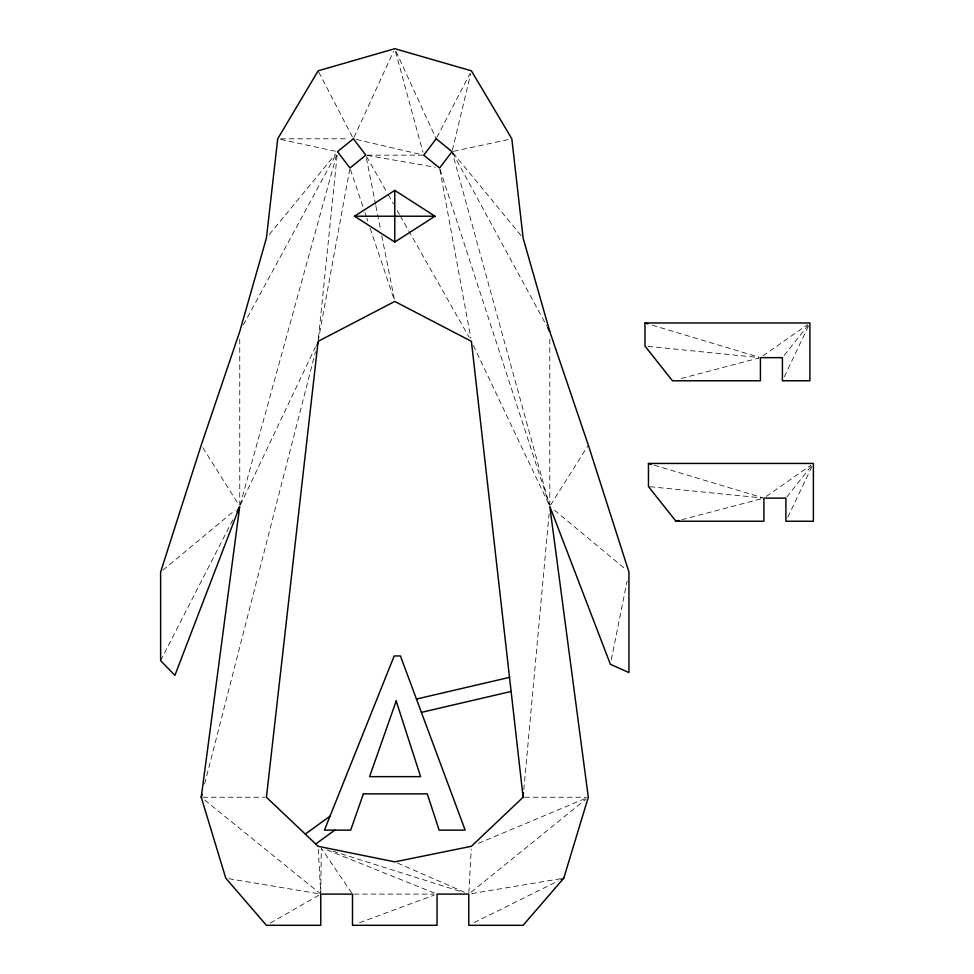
<?xml version="1.0" encoding="UTF-8"?>
<svg xmlns="http://www.w3.org/2000/svg" width="974" height="974" viewBox="0 0 974 974"><rect width="100%" height="100%" fill="white"/><g stroke="black" fill="none" stroke-linecap="round" stroke-linejoin="round"><path stroke-width="0.73" stroke-dasharray="4.87 3.65" d="M320.787 892.61L321.298 848.257L351.638 892.854M468.859 892.598L471.246 849.279M523.805 789.671L549.092 513.895M318.449 338.307L337.199 154.659M318.133 341.326L349.69 169.5M611.282 659.812L627.134 580.942M452.386 150.179L470.71 73.756M204.625 784.009L315.503 351.614M240.164 504.849L336.7 154.586M353.988 137.431L393.52 51.427M240.408 504.946L315.552 346.781M784.338 376.743L808.627 325.669M787.82 517.206L812.109 466.132M160.613 660.628L232.81 519.848M436.876 137.468L470.028 73.488M243.378 324.878L336.054 154.318M550.59 505.043L588.308 445.094M784.253 355.34L808.067 325.292M786.822 496.971L812.474 464.598M269.311 234.527L335.592 153.989M162.938 570.082L235.099 510.181M471.124 892.196L585.971 799.143M762.898 355.924L807.434 324.707M766.38 496.387L810.916 465.182M270.309 923.072L319.472 894.838M474.204 922.609L558.333 880.898M478.368 843.374L585.532 798.412M359.528 922.695L434.246 895.13M681.264 378.46L758.965 358.042M681.812 519.702L762.447 498.505M453.494 151.335L510.364 139.112M471.745 893.596L560.793 878.694M280.755 138.795L348.814 138.795M367.295 155.158L423.739 155.158M202.75 797.243L264.916 797.243M524.633 797.243L586.798 797.243M354 894.095L434.039 894.095M647.978 346.391L758.929 357.507M649.962 486.708L762.411 497.97M228.756 878.694L319.289 893.84M367.283 155.414L435.159 167.236M280.646 139.428L336.054 151.335M356.289 139.477L422.266 154.817M652.19 325.146L758.977 357.214M654.236 465.182L762.472 497.69M333.059 851.215L463.003 892.269M327.106 849.949L434.246 892.963M397.514 863.061L464.671 892.306M204.747 800.092L320.763 894.095M554.449 510.181L625.442 569.108M452.995 152.821L521.2 235.696M202.835 447.638L238.947 505.043M366.565 156.473L387.53 193.449M388.273 194.763L393.52 204.004M397.27 210.615L399.51 214.572M400.265 215.887L469.164 337.357M452.764 152.979L546.901 326.205M318.827 72.149L352.661 137.468M473.352 345.417L549.141 504.946M396.028 51.427L436.194 138.795M350.445 169.452L362.973 206.756M364.897 212.49L366.346 216.8M366.821 218.225L367.795 221.098M370.193 228.269L394.287 300.016M440.053 169.452L549.324 504.873L452.046 151.652M395.566 51.622L422.947 152.236M366.407 158.141L375.562 204.418M375.854 205.916L380.591 229.791M381.771 235.769L394.774 301.453M439.858 169.5L470.856 338.331M318.303 849.279L320.689 892.598M549.786 339.135L549.786 504.8M239.75 339.135L239.75 504.8"/><path stroke-width="1.46" d="M523.111 797.243L471.404 341.326L394.774 301.453L318.133 341.326L266.426 797.243L318.133 846.296L394.774 861.868L471.404 846.296L523.111 797.243L523.537 792.702M201.241 797.243L239.75 506.31L174.906 675.384L160.613 660.628L160.613 572.006L201.241 445.094L239.75 331.537L266.426 238.033L277.724 138.795L318.133 70.822L394.774 48.7L471.404 70.822L511.825 138.795L523.111 238.033L549.786 331.537L588.308 445.094L628.936 572.006L628.936 672.571L610.381 664.28L549.786 506.31L588.308 797.243L563.763 878.207L523.111 925.3L468.774 925.3L468.774 894.095L437.058 894.095L437.058 925.3L352.491 925.3L352.491 894.095L320.763 894.095L320.763 925.3L266.426 925.3L225.785 878.207L201.241 797.243L201.995 794.297M317.013 345.733L317.767 342.787M236.974 511.727L239.056 507.673M315.722 843.995L334.8 830.128M305.276 834.097L330.016 816.175M354.536 216.216L394.774 190.405L435.013 216.216L394.774 242.027L354.536 216.216L435.013 216.216M561.048 879.546L563.763 878.207M675.944 521.236L763.908 521.236L763.908 498.116L785.896 498.116L785.896 521.236L813.387 521.236L813.387 463.441L648.465 463.441L648.465 486.562L675.944 521.236L678.878 520.469M416.446 699.064L509.524 677.356M421.401 712.384L511.119 691.455M644.983 322.978L809.905 322.978L809.905 380.773L782.414 380.773L782.414 357.653L760.426 357.653L760.426 380.773L672.462 380.773L644.983 346.099L644.983 322.978L647.868 323.843M648.465 463.441L651.35 464.306M547.619 327.544L549.786 331.537M394.774 190.405L394.774 242.027M363.363 793.883L350.689 830.128L324.427 830.128L394.202 655.952L400.424 655.952L465.17 830.128L439.128 830.128L427.282 793.883L363.363 793.883M396.199 700.988L369.572 776.643L420.598 776.643L396.199 700.988M436.194 138.795L423.739 155.158L439.591 168.015L452.046 151.652L436.194 138.795M353.355 138.795L337.503 151.652L349.958 168.015L365.81 155.158L353.355 138.795"/></g></svg>
